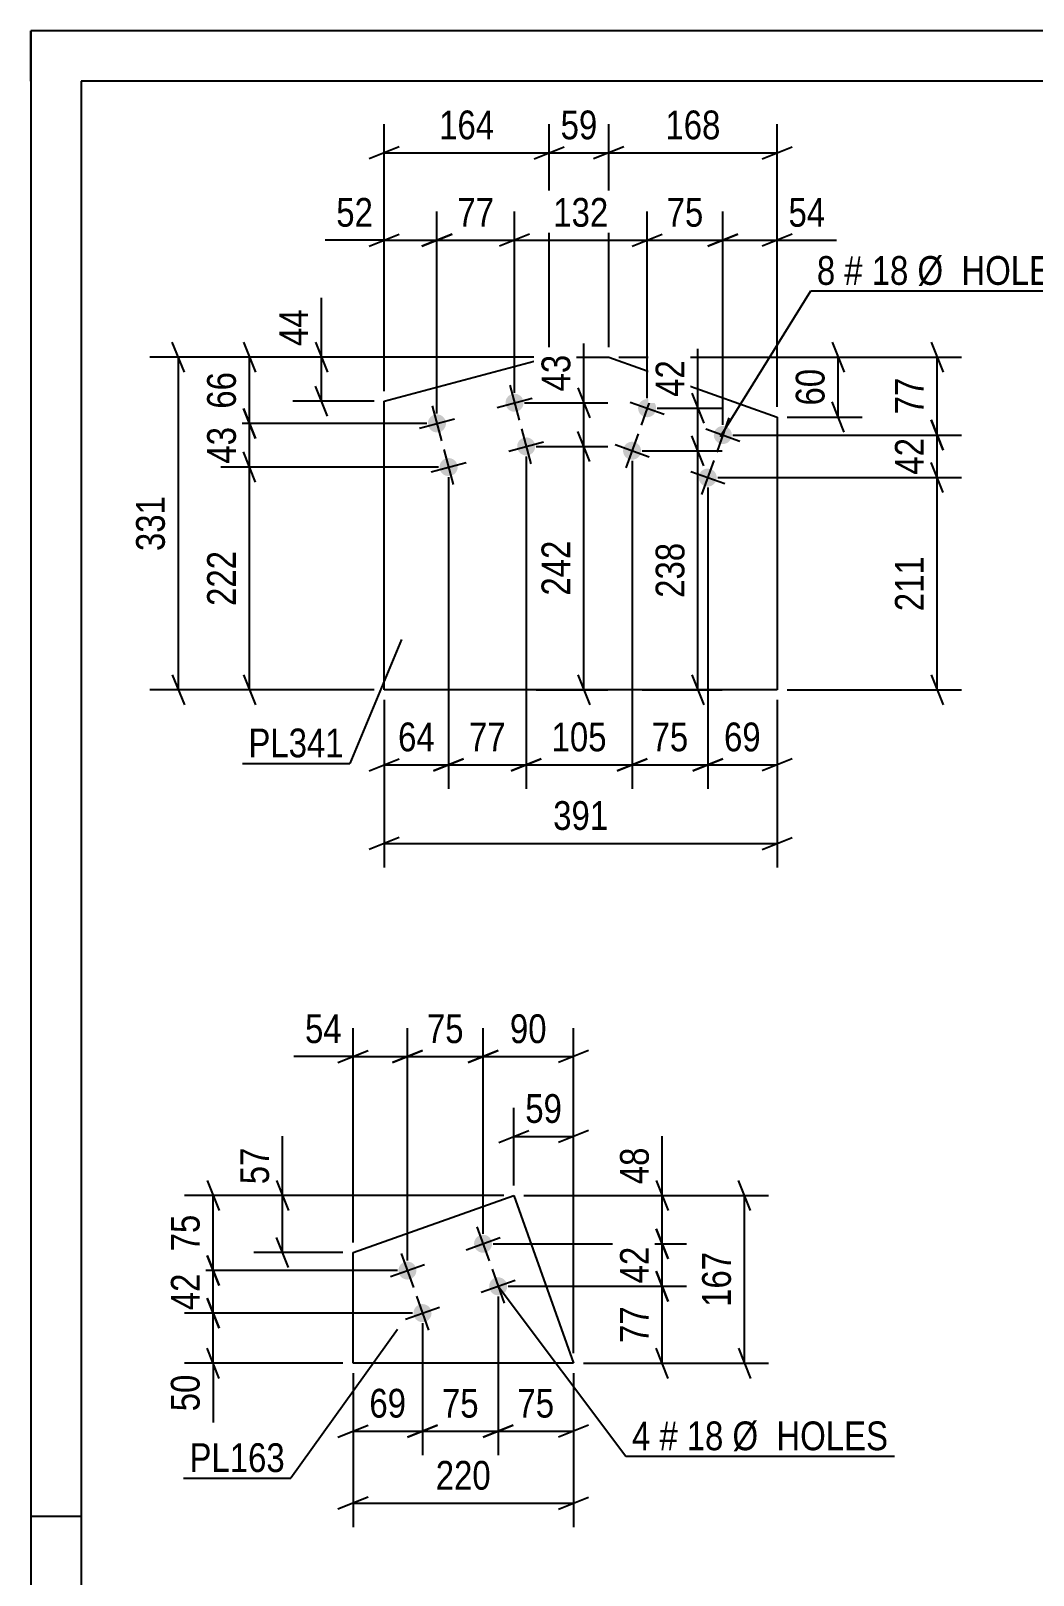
# Model space of a CAD drawing. Header units: millimetres. Extents: x 0 to 420, y 0 to 297.
# Drawn here: x 0 to 99.8, y 143.2 to 297 of the extents above; entities that cross this region are included whole.
import ezdxf

# ---------------------------------------------------------------- set-up
doc = ezdxf.new("R2010")
doc.units = ezdxf.units.MM
doc.styles.add('Arial Narrow', font='ARIALN.TTF', dxfattribs={"height": 0.2})

# ---------------------------------------------------------------- blocks, each defined once
blk = doc.blocks.new('Unknown-122571602-1115')
at = {"color": 5, "linetype": 'Continuous'}
for p, q in [((420, 297), (0, 297)), ((0, 297), (0, 0)), ((0, 292), (0, 297)), ((415, 292), (5, 292)), ((5, 292), (5, 5)), ((5, 149), (0, 149))]:
    blk.add_line(p, q, dxfattribs=at)
blk = doc.blocks.new('Part-122571602-1391 - 1375')
at = {"color": 2, "linetype": 'Continuous'}
for p, q in [((32.09, 175.29), (48.12, 180.98)), ((48.12, 180.98), (54.05, 164.26)), ((32.09, 164.26), (32.09, 175.29)), ((54.05, 164.26), (32.09, 164.26))]:
    blk.add_line(p, q, dxfattribs=at)
blk = doc.blocks.new('Bolt-122571602-1396 - 1375')
at = {"linetype": 'Continuous'}
for points in [[(45.89, 176.47, -1), (44.2, 175.87, -1)], [(38.35, 173.8, -1), (36.66, 173.2, -1)], [(47.4, 172.23, -1), (45.7, 171.63, -1)], [(39.86, 169.56, -1), (38.16, 168.96, -1)]]:
    blk.add_hatch(color=1, dxfattribs=at).paths.add_polyline_path(points)
at = {"color": 1, "linetype": 'Continuous'}
for p, q in [((44.44, 177.87), (45.65, 174.48)), ((43.35, 175.57), (46.74, 176.78)), ((35.81, 172.9), (39.2, 174.1)), ((36.9, 175.2), (38.11, 171.8)), ((44.85, 171.33), (48.25, 172.53)), ((45.95, 173.63), (47.15, 170.24)), ((38.41, 170.95), (39.61, 167.56)), ((37.31, 168.66), (40.71, 169.86))]:
    blk.add_line(p, q, dxfattribs=at)
blk = doc.blocks.new('Part-122571602-12579 - 12578')
at = {"color": 2, "linetype": 'Continuous'}
for p, q in [((35.2, 260.12), (51.63, 264.49)), ((51.63, 264.49), (57.56, 264.49)), ((57.56, 264.49), (74.34, 258.53)), ((35.2, 231.36), (35.2, 260.12)), ((74.34, 258.53), (74.34, 231.36)), ((74.34, 231.36), (35.2, 231.36))]:
    blk.add_line(p, q, dxfattribs=at)
blk = doc.blocks.new('Bolt-122571602-12580 - 12578')
at = {"linetype": 'Continuous'}
for points in [[(62.24, 259.11, -1), (60.54, 259.72, -1)], [(69.78, 256.44, -1), (68.08, 257.04, -1)], [(60.73, 254.87, -1), (59.04, 255.47, -1)], [(68.27, 252.2, -1), (66.58, 252.8, -1)]]:
    blk.add_hatch(color=1, dxfattribs=at).paths.add_polyline_path(points)
at = {"color": 1, "linetype": 'Continuous'}
for p, q in [((59.69, 260.02), (63.09, 258.81)), ((61.99, 261.11), (60.79, 257.72)), ((67.23, 257.34), (70.63, 256.14)), ((69.53, 258.44), (68.33, 255.04)), ((58.19, 255.78), (61.58, 254.57)), ((60.49, 256.87), (59.28, 253.48)), ((68.03, 254.2), (66.82, 250.8)), ((65.73, 253.1), (69.12, 251.9))]:
    blk.add_line(p, q, dxfattribs=at)
blk = doc.blocks.new('Bolt-122571602-12581 - 12578')
at = {"linetype": 'Continuous'}
for points in [[(49.05, 260.18, -1), (47.31, 259.72, -1)], [(41.32, 258.13, -1), (39.58, 257.66, -1)], [(50.21, 255.83, -1), (48.47, 255.37, -1)], [(42.48, 253.78, -1), (40.74, 253.31, -1)]]:
    blk.add_hatch(color=1, dxfattribs=at).paths.add_polyline_path(points)
at = {"color": 1, "linetype": 'Continuous'}
for p, q in [((47.72, 261.69), (48.64, 258.21)), ((46.44, 259.49), (49.92, 260.41)), ((39.99, 259.63), (40.91, 256.15)), ((38.71, 257.43), (42.19, 258.36)), ((48.88, 257.34), (49.8, 253.86)), ((47.6, 255.14), (51.08, 256.06)), ((39.87, 253.08), (43.35, 254.01)), ((41.14, 255.29), (42.07, 251.81))]:
    blk.add_line(p, q, dxfattribs=at)
blk = doc.blocks.new('StraightDimension-122571602-1427 - 1375')
at = {"color": 7, "linetype": 'Continuous'}
for p, q in [((71.68, 179.48), (70.48, 182.48)), ((49.12, 180.98), (73.48, 180.98)), ((71.08, 164.26), (71.08, 180.98)), ((70.48, 165.76), (71.68, 162.76)), ((55.05, 164.26), (73.48, 164.26))]:
    blk.add_line(p, q, dxfattribs=at)
at = {"color": 0}
blk.add_wipeout([(70.33, 175.96), (66.13, 175.96), (66.13, 169.28), (70.33, 169.28)], dxfattribs=at)
at = {"color": 3, "style": 'Arial Narrow'}
blk.add_text('167', height=2.863, rotation=90.0002, dxfattribs=at).set_placement((69.73, 169.88))
blk = doc.blocks.new('StraightDimension-122571602-1407 - 1375')
at = {"color": 7, "linetype": 'Continuous'}
for p, q in [((32.09, 163.26), (32.09, 147.92)), ((54.05, 163.26), (54.05, 147.92)), ((33.59, 150.92), (30.59, 149.72)), ((52.55, 149.72), (55.55, 150.92)), ((32.09, 150.32), (54.05, 150.32))]:
    blk.add_line(p, q, dxfattribs=at)
at = {"color": 0}
blk.add_wipeout([(46.41, 151.07), (46.41, 155.27), (39.73, 155.27), (39.73, 151.07)], dxfattribs=at)
at = {"color": 3, "style": 'Arial Narrow'}
blk.add_text('220', height=2.863, dxfattribs=at).set_placement((40.33, 151.67))
blk = doc.blocks.new('StraightDimension-122571602-1412 - 1375')
at = {"color": 7, "linetype": 'Continuous'}
for p, q in [((24.47, 182.48), (25.67, 179.48)), ((47.12, 180.98), (22.22, 180.98)), ((25.07, 175.29), (25.07, 180.98)), ((25.67, 173.79), (24.47, 176.79)), ((31.09, 175.29), (22.22, 175.29))]:
    blk.add_line(p, q, dxfattribs=at)
at = {"color": 0}
blk.add_wipeout([(24.32, 186.36), (20.12, 186.36), (20.12, 181.5), (24.32, 181.5)], dxfattribs=at)
at = {"color": 7, "linetype": 'Continuous'}
blk.add_line((25.07, 180.98), (25.07, 186.88), dxfattribs=at)
blk.add_line((25.07, 180.98), (25.07, 186.88), dxfattribs=at)
at = {"color": 3, "style": 'Arial Narrow'}
blk.add_text('57', height=2.863, rotation=90.0002, dxfattribs=at).set_placement((23.72, 182.1))
blk = doc.blocks.new('StraightDimension-122571602-1398 - 1375')
at = {"color": 7, "linetype": 'Continuous'}
for p, q in [((48.12, 181.98), (48.12, 189.71)), ((54.05, 165.26), (54.05, 189.71)), ((46.62, 186.26), (49.62, 187.46)), ((48.12, 186.86), (54.05, 186.86)), ((55.55, 187.46), (52.55, 186.26))]:
    blk.add_line(p, q, dxfattribs=at)
at = {"color": 0}
blk.add_wipeout([(53.51, 187.61), (53.51, 191.81), (48.65, 191.81), (48.65, 187.61)], dxfattribs=at)
at = {"color": 3, "style": 'Arial Narrow'}
blk.add_text('59', height=2.863, dxfattribs=at).set_placement((49.25, 188.21))
blk = doc.blocks.new('StraightDimension-122571602-1434 - 1375')
at = {"color": 7, "linetype": 'Continuous'}
for p, q in [((45.05, 177.17), (45.05, 197.66)), ((54.05, 165.26), (54.05, 197.66)), ((43.55, 194.21), (46.55, 195.41)), ((55.55, 195.41), (52.55, 194.21)), ((45.05, 194.81), (54.05, 194.81))]:
    blk.add_line(p, q, dxfattribs=at)
at = {"color": 0}
blk.add_wipeout([(51.97, 195.56), (51.97, 199.76), (47.12, 199.76), (47.12, 195.56)], dxfattribs=at)
at = {"color": 3, "style": 'Arial Narrow'}
blk.add_text('90', height=2.863, dxfattribs=at).set_placement((47.72, 196.16))
blk = doc.blocks.new('StraightDimension-122571602-1435 - 1375')
at = {"color": 7, "linetype": 'Continuous'}
for p, q in [((37.51, 174.5), (37.51, 197.66)), ((45.05, 177.17), (45.05, 197.66)), ((36.01, 194.21), (39.01, 195.41)), ((46.55, 195.41), (43.55, 194.21)), ((37.51, 194.81), (45.05, 194.81))]:
    blk.add_line(p, q, dxfattribs=at)
at = {"color": 0}
blk.add_wipeout([(43.7, 195.56), (43.7, 199.76), (38.85, 199.76), (38.85, 195.56)], dxfattribs=at)
at = {"color": 3, "style": 'Arial Narrow'}
blk.add_text('75', height=2.863, dxfattribs=at).set_placement((39.45, 196.16))
blk = doc.blocks.new('StraightDimension-122571602-1436 - 1375')
at = {"color": 7, "linetype": 'Continuous'}
for p, q in [((32.09, 176.29), (32.09, 197.66)), ((37.51, 174.5), (37.51, 197.66)), ((30.59, 194.21), (33.59, 195.41)), ((39.01, 195.41), (36.01, 194.21)), ((32.09, 194.81), (37.51, 194.81))]:
    blk.add_line(p, q, dxfattribs=at)
at = {"color": 0}
blk.add_wipeout([(31.57, 195.56), (31.57, 199.76), (26.71, 199.76), (26.71, 195.56)], dxfattribs=at)
at = {"color": 7, "linetype": 'Continuous'}
blk.add_line((32.09, 194.81), (26.19, 194.81), dxfattribs=at)
blk.add_line((32.09, 194.81), (26.19, 194.81), dxfattribs=at)
at = {"color": 3, "style": 'Arial Narrow'}
blk.add_text('54', height=2.863, dxfattribs=at).set_placement((27.31, 196.16))
blk = doc.blocks.new('StraightDimension-122571602-1483 - 1375')
at = {"color": 7, "linetype": 'Continuous'}
for p, q in [((17.56, 182.48), (18.76, 179.48)), ((47.12, 180.98), (15.31, 180.98)), ((18.16, 173.5), (18.16, 180.98)), ((18.76, 172), (17.56, 175)), ((36.51, 173.5), (15.31, 173.5))]:
    blk.add_line(p, q, dxfattribs=at)
at = {"color": 0}
blk.add_wipeout([(17.41, 179.67), (13.21, 179.67), (13.21, 174.81), (17.41, 174.81)], dxfattribs=at)
at = {"color": 3, "style": 'Arial Narrow'}
blk.add_text('75', height=2.863, rotation=90.0002, dxfattribs=at).set_placement((16.81, 175.41))
blk = doc.blocks.new('StraightDimension-122571602-14455 - 1375')
at = {"color": 7, "linetype": 'Continuous'}
for p, q in [((62.3, 182.48), (63.5, 179.48)), ((49.12, 180.98), (65.3, 180.98)), ((62.9, 176.17), (62.9, 180.98)), ((63.5, 174.67), (62.3, 177.67)), ((46.05, 176.17), (65.3, 176.17))]:
    blk.add_line(p, q, dxfattribs=at)
at = {"color": 0}
blk.add_wipeout([(62.15, 186.36), (57.95, 186.36), (57.95, 181.5), (62.15, 181.5)], dxfattribs=at)
at = {"color": 7, "linetype": 'Continuous'}
blk.add_line((62.9, 180.98), (62.9, 186.88), dxfattribs=at)
blk.add_line((62.9, 180.98), (62.9, 186.88), dxfattribs=at)
at = {"color": 3, "style": 'Arial Narrow'}
blk.add_text('48', height=2.863, rotation=90.0002, dxfattribs=at).set_placement((61.55, 182.1))
blk = doc.blocks.new('StraightDimension-122571602-1484 - 1375')
at = {"color": 7, "linetype": 'Continuous'}
for p, q in [((17.56, 175), (18.76, 172)), ((36.51, 173.5), (15.31, 173.5)), ((18.16, 169.26), (18.16, 173.5)), ((38.01, 169.26), (15.31, 169.26)), ((18.76, 167.76), (17.56, 170.76))]:
    blk.add_line(p, q, dxfattribs=at)
at = {"color": 0}
blk.add_wipeout([(17.41, 173.81), (13.21, 173.81), (13.21, 168.95), (17.41, 168.95)], dxfattribs=at)
at = {"color": 3, "style": 'Arial Narrow'}
blk.add_text('42', height=2.863, rotation=90.0002, dxfattribs=at).set_placement((16.81, 169.55))
blk = doc.blocks.new('StraightDimension-122571602-1485 - 1375')
at = {"color": 7, "linetype": 'Continuous'}
for p, q in [((38.01, 169.26), (15.31, 169.26)), ((17.56, 170.76), (18.76, 167.76)), ((18.16, 164.26), (18.16, 169.26)), ((18.76, 162.76), (17.56, 165.76)), ((31.09, 164.26), (15.31, 164.26))]:
    blk.add_line(p, q, dxfattribs=at)
at = {"color": 0}
blk.add_wipeout([(17.41, 163.74), (13.21, 163.74), (13.21, 158.88), (17.41, 158.88)], dxfattribs=at)
at = {"color": 7, "linetype": 'Continuous'}
blk.add_line((18.16, 164.26), (18.16, 158.35), dxfattribs=at)
blk.add_line((18.16, 164.26), (18.16, 158.35), dxfattribs=at)
at = {"color": 3, "style": 'Arial Narrow'}
blk.add_text('50', height=2.863, rotation=90.0002, dxfattribs=at).set_placement((16.81, 159.48))
blk = doc.blocks.new('StraightDimension-122571602-14433 - 1375')
at = {"color": 7, "linetype": 'Continuous'}
for p, q in [((46.55, 170.93), (46.55, 155.1)), ((54.05, 163.26), (54.05, 155.1)), ((45.05, 156.9), (48.05, 158.1)), ((46.55, 157.5), (54.05, 157.5)), ((55.55, 158.1), (52.55, 156.9))]:
    blk.add_line(p, q, dxfattribs=at)
at = {"color": 0}
blk.add_wipeout([(52.73, 158.25), (52.73, 162.45), (47.87, 162.45), (47.87, 158.25)], dxfattribs=at)
at = {"color": 3, "style": 'Arial Narrow'}
blk.add_text('75', height=2.863, dxfattribs=at).set_placement((48.47, 158.85))
blk = doc.blocks.new('StraightDimension-122571602-14434 - 1375')
at = {"color": 7, "linetype": 'Continuous'}
for p, q in [((46.55, 170.93), (46.55, 155.1)), ((39.01, 168.26), (39.01, 155.1)), ((37.51, 156.9), (40.51, 158.1)), ((39.01, 157.5), (46.55, 157.5)), ((48.05, 158.1), (45.05, 156.9))]:
    blk.add_line(p, q, dxfattribs=at)
at = {"color": 0}
blk.add_wipeout([(45.21, 158.25), (45.21, 162.45), (40.35, 162.45), (40.35, 158.25)], dxfattribs=at)
at = {"color": 3, "style": 'Arial Narrow'}
blk.add_text('75', height=2.863, dxfattribs=at).set_placement((40.95, 158.85))
blk = doc.blocks.new('StraightDimension-122571602-14435 - 1375')
at = {"color": 7, "linetype": 'Continuous'}
for p, q in [((39.01, 168.26), (39.01, 155.1)), ((32.09, 163.26), (32.09, 155.1)), ((30.59, 156.9), (33.59, 158.1)), ((32.09, 157.5), (39.01, 157.5)), ((40.51, 158.1), (37.51, 156.9))]:
    blk.add_line(p, q, dxfattribs=at)
at = {"color": 0}
blk.add_wipeout([(37.98, 158.25), (37.98, 162.45), (33.12, 162.45), (33.12, 158.25)], dxfattribs=at)
at = {"color": 3, "style": 'Arial Narrow'}
blk.add_text('69', height=2.863, dxfattribs=at).set_placement((33.72, 158.85))
blk = doc.blocks.new('StraightDimension-122571602-14456 - 1375')
at = {"color": 7, "linetype": 'Continuous'}
for p, q in [((62.3, 177.67), (63.5, 174.67)), ((46.05, 176.17), (65.3, 176.17)), ((62.9, 171.93), (62.9, 176.17)), ((63.5, 170.43), (62.3, 173.43)), ((47.55, 171.93), (65.3, 171.93))]:
    blk.add_line(p, q, dxfattribs=at)
at = {"color": 0}
blk.add_wipeout([(62.15, 176.48), (57.95, 176.48), (57.95, 171.62), (62.15, 171.62)], dxfattribs=at)
at = {"color": 3, "style": 'Arial Narrow'}
blk.add_text('42', height=2.863, rotation=90.0002, dxfattribs=at).set_placement((61.55, 172.22))
blk = doc.blocks.new('StraightDimension-122571602-14457 - 1375')
at = {"color": 7, "linetype": 'Continuous'}
for p, q in [((62.3, 173.43), (63.5, 170.43)), ((47.55, 171.93), (65.3, 171.93)), ((62.9, 164.26), (62.9, 171.93)), ((63.5, 162.76), (62.3, 165.76)), ((55.05, 164.26), (65.3, 164.26))]:
    blk.add_line(p, q, dxfattribs=at)
at = {"color": 0}
blk.add_wipeout([(62.15, 170.52), (57.95, 170.52), (57.95, 165.67), (62.15, 165.67)], dxfattribs=at)
at = {"color": 3, "style": 'Arial Narrow'}
blk.add_text('77', height=2.863, rotation=90.0002, dxfattribs=at).set_placement((61.55, 166.27))
blk = doc.blocks.new('StraightDimension-122571602-12709 - 12578')
at = {"color": 7, "linetype": 'Continuous'}
for p, q in [((57.56, 265.49), (57.56, 287.7)), ((74.34, 259.53), (74.34, 287.7)), ((59.06, 285.45), (56.06, 284.25)), ((57.56, 284.85), (74.34, 284.85)), ((72.84, 284.25), (75.84, 285.45))]:
    blk.add_line(p, q, dxfattribs=at)
at = {"color": 0}
blk.add_wipeout([(69.29, 285.6), (69.29, 289.8), (62.61, 289.8), (62.61, 285.6)], dxfattribs=at)
at = {"color": 3, "style": 'Arial Narrow'}
blk.add_text('168', height=2.863, dxfattribs=at).set_placement((63.21, 286.2))
blk = doc.blocks.new('StraightDimension-122571602-12710 - 12578')
at = {"color": 7, "linetype": 'Continuous'}
for p, q in [((51.63, 265.49), (51.63, 287.7)), ((57.56, 265.49), (57.56, 287.7)), ((50.13, 284.25), (53.13, 285.45)), ((51.63, 284.85), (57.56, 284.85)), ((59.06, 285.45), (56.06, 284.25))]:
    blk.add_line(p, q, dxfattribs=at)
at = {"color": 0}
blk.add_wipeout([(57.02, 285.6), (57.02, 289.8), (52.17, 289.8), (52.17, 285.6)], dxfattribs=at)
at = {"color": 3, "style": 'Arial Narrow'}
blk.add_text('59', height=2.863, dxfattribs=at).set_placement((52.77, 286.2))
blk = doc.blocks.new('StraightDimension-122571602-12766 - 12578')
at = {"color": 7, "linetype": 'Continuous'}
for p, q in [((89.69, 258.24), (90.89, 255.24)), ((69.93, 256.74), (92.69, 256.74)), ((90.29, 252.5), (90.29, 256.74)), ((90.89, 251), (89.69, 254)), ((68.43, 252.5), (92.69, 252.5))]:
    blk.add_line(p, q, dxfattribs=at)
at = {"color": 0}
blk.add_wipeout([(89.54, 257.05), (85.34, 257.05), (85.34, 252.19), (89.54, 252.19)], dxfattribs=at)
at = {"color": 3, "style": 'Arial Narrow'}
blk.add_text('42', height=2.863, rotation=90.0002, dxfattribs=at).set_placement((88.94, 252.79))
blk = doc.blocks.new('StraightDimension-122571602-13683 - 12578')
at = {"color": 7, "linetype": 'Continuous'}
for p, q in [((41.61, 252.55), (41.61, 221.48)), ((35.2, 230.36), (35.2, 221.48)), ((33.7, 223.28), (36.7, 224.48)), ((35.2, 223.88), (41.61, 223.88)), ((43.11, 224.48), (40.11, 223.28))]:
    blk.add_line(p, q, dxfattribs=at)
at = {"color": 0}
blk.add_wipeout([(40.83, 224.63), (40.83, 228.83), (35.98, 228.83), (35.98, 224.63)], dxfattribs=at)
at = {"color": 3, "style": 'Arial Narrow'}
blk.add_text('64', height=2.863, dxfattribs=at).set_placement((36.58, 225.23))
blk = doc.blocks.new('StraightDimension-122571602-12711 - 12578')
at = {"color": 7, "linetype": 'Continuous'}
for p, q in [((35.2, 261.12), (35.2, 287.7)), ((51.63, 265.49), (51.63, 287.7)), ((36.7, 285.45), (33.7, 284.25)), ((35.2, 284.85), (51.63, 284.85)), ((50.13, 284.25), (53.13, 285.45))]:
    blk.add_line(p, q, dxfattribs=at)
at = {"color": 0}
blk.add_wipeout([(46.76, 285.6), (46.76, 289.8), (40.07, 289.8), (40.07, 285.6)], dxfattribs=at)
at = {"color": 3, "style": 'Arial Narrow'}
blk.add_text('164', height=2.863, dxfattribs=at).set_placement((40.67, 286.2))
blk = doc.blocks.new('StraightDimension-122571602-12717 - 12578')
at = {"color": 7, "linetype": 'Continuous'}
for p, q in [((35.2, 230.36), (35.2, 213.65)), ((74.34, 230.36), (74.34, 213.65)), ((36.7, 216.65), (33.7, 215.45)), ((35.2, 216.05), (74.34, 216.05)), ((72.84, 215.45), (75.84, 216.65))]:
    blk.add_line(p, q, dxfattribs=at)
at = {"color": 0}
blk.add_wipeout([(58.11, 216.8), (58.11, 221), (51.43, 221), (51.43, 216.8)], dxfattribs=at)
at = {"color": 3, "style": 'Arial Narrow'}
blk.add_text('391', height=2.863, dxfattribs=at).set_placement((52.03, 217.4))
blk = doc.blocks.new('StraightDimension-122571602-12785 - 12578')
at = {"color": 7, "linetype": 'Continuous'}
for p, q in [((21.17, 265.99), (22.37, 262.99)), ((50.63, 264.49), (18.92, 264.49)), ((21.77, 257.89), (21.77, 264.49)), ((22.37, 256.39), (21.17, 259.39)), ((39.45, 257.89), (18.92, 257.89))]:
    blk.add_line(p, q, dxfattribs=at)
at = {"color": 0}
blk.add_wipeout([(21.02, 263.62), (16.82, 263.62), (16.82, 258.76), (21.02, 258.76)], dxfattribs=at)
at = {"color": 3, "style": 'Arial Narrow'}
blk.add_text('66', height=2.863, rotation=90.0002, dxfattribs=at).set_placement((20.42, 259.36))
blk = doc.blocks.new('StraightDimension-122571602-12721 - 12578')
at = {"color": 7, "linetype": 'Continuous'}
for p, q in [((28.35, 265.99), (29.55, 262.99)), ((50.63, 264.49), (26.1, 264.49)), ((28.95, 260.12), (28.95, 264.49)), ((29.55, 258.62), (28.35, 261.62)), ((34.2, 260.12), (26.1, 260.12))]:
    blk.add_line(p, q, dxfattribs=at)
at = {"color": 0}
blk.add_wipeout([(28.2, 269.87), (24, 269.87), (24, 265.01), (28.2, 265.01)], dxfattribs=at)
at = {"color": 7, "linetype": 'Continuous'}
blk.add_line((28.95, 264.49), (28.95, 270.4), dxfattribs=at)
blk.add_line((28.95, 264.49), (28.95, 270.4), dxfattribs=at)
at = {"color": 3, "style": 'Arial Narrow'}
blk.add_text('44', height=2.863, rotation=90.0002, dxfattribs=at).set_placement((27.6, 265.61))
blk = doc.blocks.new('StraightDimension-122571602-12725 - 12578')
at = {"color": 7, "linetype": 'Continuous'}
for p, q in [((79.81, 265.99), (81.01, 262.99)), ((58.56, 264.49), (82.81, 264.49)), ((80.41, 258.53), (80.41, 264.49)), ((81.01, 257.03), (79.81, 260.03)), ((75.34, 258.53), (82.81, 258.53))]:
    blk.add_line(p, q, dxfattribs=at)
at = {"color": 0}
blk.add_wipeout([(79.66, 263.94), (75.46, 263.94), (75.46, 259.08), (79.66, 259.08)], dxfattribs=at)
at = {"color": 3, "style": 'Arial Narrow'}
blk.add_text('60', height=2.863, rotation=90.0002, dxfattribs=at).set_placement((79.06, 259.68))
blk = doc.blocks.new('StraightDimension-122571602-13717 - 12578')
at = {"color": 7, "linetype": 'Continuous'}
for p, q in [((55.68, 254.1), (54.48, 257.1)), ((50.34, 255.6), (57.48, 255.6)), ((55.08, 231.36), (55.08, 255.6)), ((54.48, 232.86), (55.68, 229.86)), ((50.34, 231.36), (57.48, 231.36))]:
    blk.add_line(p, q, dxfattribs=at)
at = {"color": 0}
blk.add_wipeout([(54.33, 246.82), (50.13, 246.82), (50.13, 240.14), (54.33, 240.14)], dxfattribs=at)
at = {"color": 3, "style": 'Arial Narrow'}
blk.add_text('242', height=2.863, rotation=90.0002, dxfattribs=at).set_placement((53.73, 240.74))
blk = doc.blocks.new('StraightDimension-122571602-12729 - 12578')
at = {"color": 7, "linetype": 'Continuous'}
for p, q in [((68.93, 257.74), (68.93, 278.99)), ((74.34, 259.53), (74.34, 278.99)), ((67.43, 275.54), (70.43, 276.74)), ((68.93, 276.14), (74.34, 276.14)), ((75.84, 276.74), (72.84, 275.54))]:
    blk.add_line(p, q, dxfattribs=at)
at = {"color": 0}
blk.add_wipeout([(79.72, 276.89), (79.72, 281.09), (74.87, 281.09), (74.87, 276.89)], dxfattribs=at)
at = {"color": 7, "linetype": 'Continuous'}
blk.add_line((74.34, 276.14), (80.25, 276.14), dxfattribs=at)
blk.add_line((74.34, 276.14), (80.25, 276.14), dxfattribs=at)
at = {"color": 3, "style": 'Arial Narrow'}
blk.add_text('54', height=2.863, dxfattribs=at).set_placement((75.47, 277.49))
blk = doc.blocks.new('StraightDimension-122571602-12730 - 12578')
at = {"color": 7, "linetype": 'Continuous'}
for p, q in [((61.39, 260.42), (61.39, 278.99)), ((68.93, 257.74), (68.93, 278.99)), ((59.89, 275.54), (62.89, 276.74)), ((61.39, 276.14), (68.93, 276.14)), ((70.43, 276.74), (67.43, 275.54))]:
    blk.add_line(p, q, dxfattribs=at)
at = {"color": 0}
blk.add_wipeout([(67.59, 276.89), (67.59, 281.09), (62.73, 281.09), (62.73, 276.89)], dxfattribs=at)
at = {"color": 3, "style": 'Arial Narrow'}
blk.add_text('75', height=2.863, dxfattribs=at).set_placement((63.33, 277.49))
blk = doc.blocks.new('StraightDimension-122571602-13679 - 12578')
at = {"color": 7, "linetype": 'Continuous'}
for p, q in [((67.43, 251.5), (67.43, 221.48)), ((74.34, 230.36), (74.34, 221.48)), ((65.93, 223.28), (68.93, 224.48)), ((67.43, 223.88), (74.34, 223.88)), ((75.84, 224.48), (72.84, 223.28))]:
    blk.add_line(p, q, dxfattribs=at)
at = {"color": 0}
blk.add_wipeout([(73.31, 224.63), (73.31, 228.83), (68.45, 228.83), (68.45, 224.63)], dxfattribs=at)
at = {"color": 3, "style": 'Arial Narrow'}
blk.add_text('69', height=2.863, dxfattribs=at).set_placement((69.05, 225.23))
blk = doc.blocks.new('StraightDimension-122571602-12731 - 12578')
at = {"color": 7, "linetype": 'Continuous'}
for p, q in [((48.18, 260.95), (48.18, 278.99)), ((61.39, 260.42), (61.39, 278.99)), ((49.68, 276.74), (46.68, 275.54)), ((48.18, 276.14), (61.39, 276.14)), ((59.89, 275.54), (62.89, 276.74))]:
    blk.add_line(p, q, dxfattribs=at)
at = {"color": 0}
blk.add_wipeout([(58.13, 276.89), (58.13, 281.09), (51.44, 281.09), (51.44, 276.89)], dxfattribs=at)
at = {"color": 3, "style": 'Arial Narrow'}
blk.add_text('132', height=2.863, dxfattribs=at).set_placement((52.04, 277.49))
blk = doc.blocks.new('StraightDimension-122571602-12732 - 12578')
at = {"color": 7, "linetype": 'Continuous'}
for p, q in [((40.45, 258.89), (40.45, 278.99)), ((48.18, 260.95), (48.18, 278.99)), ((38.95, 275.54), (41.95, 276.74)), ((40.45, 276.14), (48.18, 276.14)), ((49.68, 276.74), (46.68, 275.54))]:
    blk.add_line(p, q, dxfattribs=at)
at = {"color": 0}
blk.add_wipeout([(46.74, 276.89), (46.74, 281.09), (41.89, 281.09), (41.89, 276.89)], dxfattribs=at)
at = {"color": 3, "style": 'Arial Narrow'}
blk.add_text('77', height=2.863, dxfattribs=at).set_placement((42.49, 277.49))
blk = doc.blocks.new('StraightDimension-122571602-12733 - 12578')
at = {"color": 7, "linetype": 'Continuous'}
for p, q in [((35.2, 261.12), (35.2, 278.99)), ((40.45, 258.89), (40.45, 278.99)), ((33.7, 275.54), (36.7, 276.74)), ((35.2, 276.14), (40.45, 276.14)), ((41.95, 276.74), (38.95, 275.54))]:
    blk.add_line(p, q, dxfattribs=at)
at = {"color": 0}
blk.add_wipeout([(34.68, 276.89), (34.68, 281.09), (29.82, 281.09), (29.82, 276.89)], dxfattribs=at)
at = {"color": 7, "linetype": 'Continuous'}
blk.add_line((35.2, 276.14), (29.3, 276.14), dxfattribs=at)
blk.add_line((35.2, 276.14), (29.3, 276.14), dxfattribs=at)
at = {"color": 3, "style": 'Arial Narrow'}
blk.add_text('52', height=2.863, dxfattribs=at).set_placement((30.42, 277.49))
blk = doc.blocks.new('StraightDimension-122571602-12765 - 12578')
at = {"color": 7, "linetype": 'Continuous'}
for p, q in [((89.69, 265.99), (90.89, 262.99)), ((58.56, 264.49), (92.69, 264.49)), ((90.29, 256.74), (90.29, 264.49)), ((90.89, 255.24), (89.69, 258.24)), ((69.93, 256.74), (92.69, 256.74))]:
    blk.add_line(p, q, dxfattribs=at)
at = {"color": 0}
blk.add_wipeout([(89.54, 263.04), (85.34, 263.04), (85.34, 258.19), (89.54, 258.19)], dxfattribs=at)
at = {"color": 3, "style": 'Arial Narrow'}
blk.add_text('77', height=2.863, rotation=90.0002, dxfattribs=at).set_placement((88.94, 258.79))
blk = doc.blocks.new('StraightDimension-122571602-12767 - 12578')
at = {"color": 7, "linetype": 'Continuous'}
for p, q in [((90.89, 251), (89.69, 254)), ((68.43, 252.5), (92.69, 252.5)), ((90.29, 231.36), (90.29, 252.5)), ((89.69, 232.86), (90.89, 229.86)), ((75.34, 231.36), (92.69, 231.36))]:
    blk.add_line(p, q, dxfattribs=at)
at = {"color": 0}
blk.add_wipeout([(89.54, 245.27), (85.34, 245.27), (85.34, 238.59), (89.54, 238.59)], dxfattribs=at)
at = {"color": 3, "style": 'Arial Narrow'}
blk.add_text('211', height=2.863, rotation=90.0002, dxfattribs=at).set_placement((88.94, 239.19))
blk = doc.blocks.new('StraightDimension-122571602-12786 - 12578')
at = {"color": 7, "linetype": 'Continuous'}
for p, q in [((21.17, 259.39), (22.37, 256.39)), ((39.45, 257.89), (18.92, 257.89)), ((21.77, 253.55), (21.77, 257.89)), ((22.37, 252.05), (21.17, 255.05)), ((40.61, 253.55), (18.92, 253.55))]:
    blk.add_line(p, q, dxfattribs=at)
at = {"color": 0}
blk.add_wipeout([(21.02, 258.15), (16.82, 258.15), (16.82, 253.29), (21.02, 253.29)], dxfattribs=at)
at = {"color": 3, "style": 'Arial Narrow'}
blk.add_text('43', height=2.863, rotation=90.0002, dxfattribs=at).set_placement((20.42, 253.89))
blk = doc.blocks.new('StraightDimension-122571602-12787 - 12578')
at = {"color": 7, "linetype": 'Continuous'}
for p, q in [((22.37, 252.05), (21.17, 255.05)), ((40.61, 253.55), (18.92, 253.55)), ((21.77, 231.36), (21.77, 253.55)), ((21.17, 232.86), (22.37, 229.86)), ((34.2, 231.36), (18.92, 231.36))]:
    blk.add_line(p, q, dxfattribs=at)
at = {"color": 0}
blk.add_wipeout([(21.02, 245.79), (16.82, 245.79), (16.82, 239.11), (21.02, 239.11)], dxfattribs=at)
at = {"color": 3, "style": 'Arial Narrow'}
blk.add_text('222', height=2.863, rotation=90.0002, dxfattribs=at).set_placement((20.42, 239.71))
blk = doc.blocks.new('StraightDimension-122571602-12805 - 12578')
at = {"color": 7, "linetype": 'Continuous'}
for p, q in [((15.29, 262.99), (14.09, 265.99)), ((50.63, 264.49), (11.84, 264.49)), ((14.69, 231.36), (14.69, 264.49)), ((14.09, 232.86), (15.29, 229.86)), ((34.2, 231.36), (11.84, 231.36))]:
    blk.add_line(p, q, dxfattribs=at)
at = {"color": 0}
blk.add_wipeout([(13.94, 251.26), (9.74, 251.26), (9.74, 244.58), (13.94, 244.58)], dxfattribs=at)
at = {"color": 3, "style": 'Arial Narrow'}
blk.add_text('331', height=2.863, rotation=90.0002, dxfattribs=at).set_placement((13.34, 245.18))
blk = doc.blocks.new('StraightDimension-122571602-13680 - 12578')
at = {"color": 7, "linetype": 'Continuous'}
for p, q in [((59.89, 254.17), (59.89, 221.48)), ((67.43, 251.5), (67.43, 221.48)), ((58.39, 223.28), (61.39, 224.48)), ((59.89, 223.88), (67.43, 223.88)), ((68.93, 224.48), (65.93, 223.28))]:
    blk.add_line(p, q, dxfattribs=at)
at = {"color": 0}
blk.add_wipeout([(66.08, 224.63), (66.08, 228.83), (61.23, 228.83), (61.23, 224.63)], dxfattribs=at)
at = {"color": 3, "style": 'Arial Narrow'}
blk.add_text('75', height=2.863, dxfattribs=at).set_placement((61.83, 225.23))
blk = doc.blocks.new('StraightDimension-122571602-13681 - 12578')
at = {"color": 7, "linetype": 'Continuous'}
for p, q in [((49.34, 254.6), (49.34, 221.48)), ((59.89, 254.17), (59.89, 221.48)), ((47.84, 223.28), (50.84, 224.48)), ((49.34, 223.88), (59.89, 223.88)), ((61.39, 224.48), (58.39, 223.28))]:
    blk.add_line(p, q, dxfattribs=at)
at = {"color": 0}
blk.add_wipeout([(57.95, 224.63), (57.95, 228.83), (51.27, 228.83), (51.27, 224.63)], dxfattribs=at)
at = {"color": 3, "style": 'Arial Narrow'}
blk.add_text('105', height=2.863, dxfattribs=at).set_placement((51.87, 225.23))
blk = doc.blocks.new('StraightDimension-122571602-13682 - 12578')
at = {"color": 7, "linetype": 'Continuous'}
for p, q in [((49.34, 254.6), (49.34, 221.48)), ((41.61, 252.55), (41.61, 221.48)), ((40.11, 223.28), (43.11, 224.48)), ((41.61, 223.88), (49.34, 223.88)), ((50.84, 224.48), (47.84, 223.28))]:
    blk.add_line(p, q, dxfattribs=at)
at = {"color": 0}
blk.add_wipeout([(47.9, 224.63), (47.9, 228.83), (43.04, 228.83), (43.04, 224.63)], dxfattribs=at)
at = {"color": 3, "style": 'Arial Narrow'}
blk.add_text('77', height=2.863, dxfattribs=at).set_placement((43.64, 225.23))
blk = doc.blocks.new('StraightDimension-122571602-13716 - 12578')
at = {"color": 7, "linetype": 'Continuous'}
for p, q in [((54.48, 261.45), (55.68, 258.45)), ((49.18, 259.95), (57.48, 259.95)), ((55.08, 255.6), (55.08, 259.95)), ((55.68, 254.1), (54.48, 257.1)), ((50.34, 255.6), (57.48, 255.6))]:
    blk.add_line(p, q, dxfattribs=at)
at = {"color": 0}
blk.add_wipeout([(54.33, 265.33), (50.13, 265.33), (50.13, 260.48), (54.33, 260.48)], dxfattribs=at)
at = {"color": 7, "linetype": 'Continuous'}
blk.add_line((55.08, 259.95), (55.08, 265.86), dxfattribs=at)
blk.add_line((55.08, 259.95), (55.08, 265.86), dxfattribs=at)
at = {"color": 3, "style": 'Arial Narrow'}
blk.add_text('43', height=2.863, rotation=90.0002, dxfattribs=at).set_placement((53.73, 261.08))
blk = doc.blocks.new('StraightDimension-122571602-13737 - 12578')
at = {"color": 7, "linetype": 'Continuous'}
for p, q in [((65.85, 260.92), (67.05, 257.92)), ((62.39, 259.42), (68.85, 259.42)), ((66.45, 255.17), (66.45, 259.42)), ((67.05, 253.67), (65.85, 256.67)), ((60.89, 255.17), (68.85, 255.17))]:
    blk.add_line(p, q, dxfattribs=at)
at = {"color": 0}
blk.add_wipeout([(65.7, 264.8), (61.5, 264.8), (61.5, 259.94), (65.7, 259.94)], dxfattribs=at)
at = {"color": 7, "linetype": 'Continuous'}
blk.add_line((66.45, 259.42), (66.45, 265.32), dxfattribs=at)
blk.add_line((66.45, 259.42), (66.45, 265.32), dxfattribs=at)
at = {"color": 3, "style": 'Arial Narrow'}
blk.add_text('42', height=2.863, rotation=90.0002, dxfattribs=at).set_placement((65.1, 260.54))
blk = doc.blocks.new('StraightDimension-122571602-13738 - 12578')
at = {"color": 7, "linetype": 'Continuous'}
for p, q in [((67.05, 253.67), (65.85, 256.67)), ((60.89, 255.17), (68.85, 255.17)), ((66.45, 231.36), (66.45, 255.17)), ((65.85, 232.86), (67.05, 229.86)), ((60.89, 231.36), (68.85, 231.36))]:
    blk.add_line(p, q, dxfattribs=at)
at = {"color": 0}
blk.add_wipeout([(65.7, 246.61), (61.5, 246.61), (61.5, 239.92), (65.7, 239.92)], dxfattribs=at)
at = {"color": 3, "style": 'Arial Narrow'}
blk.add_text('238', height=2.863, rotation=90.0002, dxfattribs=at).set_placement((65.1, 240.52))
blk = doc.blocks.new('Mark-122571602-1387 - 1375')
at = {"color": 0}
blk.add_wipeout([(25.31, 153.43), (25.31, 156.43), (15.8, 156.43), (15.8, 153.43)], dxfattribs=at)
blk.add_wipeout([(25.31, 153.43), (25.31, 156.43), (15.8, 156.43), (15.8, 153.43)], dxfattribs=at)
at = {"color": 30, "linetype": 'Continuous'}
for p in [(36.51, 167.63), (15.2, 152.83)]:
    blk.add_line(p, (25.91, 152.83), dxfattribs=at)
at = {"color": 3, "style": 'Arial Narrow'}
blk.add_text('PL163', height=2.863, dxfattribs=at).set_placement((15.8, 153.43))
blk = doc.blocks.new('Mark-122571602-1392 - 1375')
at = {"color": 0}
for points in [[(61.71, 155.6), (61.71, 158.6), (59.88, 158.6), (59.88, 155.6)], [(64.43, 155.6), (64.43, 158.6), (62.61, 158.6), (62.61, 155.6)], [(68.99, 155.6), (68.99, 158.6), (65.33, 158.6), (65.33, 155.6)], [(85.42, 155.6), (85.42, 158.6), (69.89, 158.6), (69.89, 155.6)]]:
    blk.add_wipeout(points, dxfattribs=at)
for points in [[(61.71, 155.6), (61.71, 158.6), (59.88, 158.6), (59.88, 155.6)], [(64.43, 155.6), (64.43, 158.6), (62.61, 158.6), (62.61, 155.6)], [(68.99, 155.6), (68.99, 158.6), (65.33, 158.6), (65.33, 155.6)], [(85.42, 155.6), (85.42, 158.6), (69.89, 158.6), (69.89, 155.6)]]:
    blk.add_wipeout(points, dxfattribs=at)
at = {"color": 7, "linetype": 'Continuous'}
for p, q in [((46.55, 171.93), (59.28, 155)), ((59.28, 155), (86.02, 155))]:
    blk.add_line(p, q, dxfattribs=at)
at = {"color": 3, "style": 'Arial Narrow'}
for s, height, p in [('4', 2.86, (59.88, 155.6)), ('18', 2.863, (65.33, 155.6)), ('Ø  HOLES', 2.863, (69.89, 155.6)), ('#', 2.86, (62.61, 155.6))]:
    blk.add_text(s, height=height, dxfattribs=at).set_placement(p)
blk = doc.blocks.new('MarkSet-122571602-13539 - 12578')
at = {"color": 0}
for points in [[(80.13, 271.7), (80.13, 274.7), (78.3, 274.7), (78.3, 271.7)], [(82.86, 271.7), (82.86, 274.7), (81.03, 274.7), (81.03, 271.7)], [(87.42, 271.7), (87.42, 274.7), (83.76, 274.7), (83.76, 271.7)], [(103.84, 271.7), (103.84, 274.7), (88.32, 274.7), (88.32, 271.7)]]:
    blk.add_wipeout(points, dxfattribs=at)
for points in [[(80.13, 271.7), (80.13, 274.7), (78.3, 274.7), (78.3, 271.7)], [(82.86, 271.7), (82.86, 274.7), (81.03, 274.7), (81.03, 271.7)], [(87.42, 271.7), (87.42, 274.7), (83.76, 274.7), (83.76, 271.7)], [(103.84, 271.7), (103.84, 274.7), (88.32, 274.7), (88.32, 271.7)]]:
    blk.add_wipeout(points, dxfattribs=at)
at = {"color": 7, "linetype": 'Continuous'}
for p, q in [((68.7, 256.59), (77.7, 271.1)), ((77.7, 271.1), (104.44, 271.1))]:
    blk.add_line(p, q, dxfattribs=at)
at = {"color": 3, "style": 'Arial Narrow'}
for s, height, p in [('8', 2.86, (78.3, 271.7)), ('#', 2.86, (81.03, 271.7)), ('18', 2.863, (83.76, 271.7)), ('Ø  HOLES', 2.863, (88.32, 271.7))]:
    blk.add_text(s, height=height, dxfattribs=at).set_placement(p)
blk = doc.blocks.new('Mark-122571602-12819 - 12578')
at = {"color": 0}
blk.add_wipeout([(31.17, 224.63), (31.17, 227.63), (21.67, 227.63), (21.67, 224.63)], dxfattribs=at)
blk.add_wipeout([(31.17, 224.63), (31.17, 227.63), (21.67, 227.63), (21.67, 224.63)], dxfattribs=at)
at = {"color": 30, "linetype": 'Continuous'}
for p in [(36.93, 236.37), (21.07, 224.03)]:
    blk.add_line(p, (31.77, 224.03), dxfattribs=at)
at = {"color": 3, "style": 'Arial Narrow'}
blk.add_text('PL341', height=2.863, dxfattribs=at).set_placement((21.67, 224.63))

msp = doc.modelspace()

# ---------------------------------------------------------------- block references
for name in ['Unknown-122571602-1115', 'Part-122571602-12579 - 12578', 'Bolt-122571602-12581 - 12578', 'Bolt-122571602-12580 - 12578', 'Part-122571602-1391 - 1375', 'Bolt-122571602-1396 - 1375']:
    msp.add_blockref(name, (0, 0))

# ---------------------------------------------------------------- next in the draw order: block references
for name in ['StraightDimension-122571602-12709 - 12578', 'StraightDimension-122571602-12766 - 12578', 'StraightDimension-122571602-13683 - 12578', 'StraightDimension-122571602-1412 - 1375', 'StraightDimension-122571602-1427 - 1375']:
    msp.add_blockref(name, (0, 0))

# ---------------------------------------------------------------- next in the draw order: block references
for name in ['StraightDimension-122571602-12710 - 12578', 'StraightDimension-122571602-12717 - 12578', 'StraightDimension-122571602-1398 - 1375', 'StraightDimension-122571602-1407 - 1375']:
    msp.add_blockref(name, (0, 0))

# ---------------------------------------------------------------- next in the draw order: block references
for name in ['StraightDimension-122571602-12711 - 12578', 'StraightDimension-122571602-12725 - 12578', 'StraightDimension-122571602-13679 - 12578', 'StraightDimension-122571602-1434 - 1375']:
    msp.add_blockref(name, (0, 0))

# ---------------------------------------------------------------- next in the draw order: block references
for name in ['StraightDimension-122571602-12729 - 12578', 'StraightDimension-122571602-12785 - 12578', 'StraightDimension-122571602-12767 - 12578', 'StraightDimension-122571602-1435 - 1375', 'StraightDimension-122571602-14433 - 1375']:
    msp.add_blockref(name, (0, 0))

# ---------------------------------------------------------------- next in the draw order: block references
for name in ['StraightDimension-122571602-12730 - 12578', 'StraightDimension-122571602-12721 - 12578', 'StraightDimension-122571602-13717 - 12578', 'StraightDimension-122571602-13680 - 12578', 'StraightDimension-122571602-1436 - 1375']:
    msp.add_blockref(name, (0, 0))

# ---------------------------------------------------------------- next in the draw order: block references
for name in ['StraightDimension-122571602-12731 - 12578', 'StraightDimension-122571602-1483 - 1375']:
    msp.add_blockref(name, (0, 0))

# ---------------------------------------------------------------- next in the draw order: block references
for name in ['StraightDimension-122571602-12732 - 12578', 'StraightDimension-122571602-12765 - 12578', 'StraightDimension-122571602-14455 - 1375', 'StraightDimension-122571602-1484 - 1375']:
    msp.add_blockref(name, (0, 0))

# ---------------------------------------------------------------- next in the draw order: block references
for name in ['StraightDimension-122571602-12733 - 12578', 'StraightDimension-122571602-1485 - 1375']:
    msp.add_blockref(name, (0, 0))

# ---------------------------------------------------------------- next in the draw order: block references
for name in ['StraightDimension-122571602-12786 - 12578', 'StraightDimension-122571602-14434 - 1375']:
    msp.add_blockref(name, (0, 0))

# ---------------------------------------------------------------- next in the draw order: block references
for name in ['StraightDimension-122571602-12787 - 12578', 'StraightDimension-122571602-14456 - 1375', 'StraightDimension-122571602-14435 - 1375']:
    msp.add_blockref(name, (0, 0))

# ---------------------------------------------------------------- next in the draw order: block references
for name in ['StraightDimension-122571602-12805 - 12578', 'StraightDimension-122571602-14457 - 1375', 'Mark-122571602-1387 - 1375']:
    msp.add_blockref(name, (0, 0))

# ---------------------------------------------------------------- next in the draw order: block references
for name in ['StraightDimension-122571602-13681 - 12578', 'Mark-122571602-12819 - 12578', 'Mark-122571602-1392 - 1375']:
    msp.add_blockref(name, (0, 0))

# ---------------------------------------------------------------- next in the draw order: block references
for name in ['StraightDimension-122571602-13737 - 12578', 'StraightDimension-122571602-13682 - 12578']:
    msp.add_blockref(name, (0, 0))

# ---------------------------------------------------------------- next in the draw order: block references
for name in ['StraightDimension-122571602-13716 - 12578', 'StraightDimension-122571602-13738 - 12578']:
    msp.add_blockref(name, (0, 0))

# ---------------------------------------------------------------- next in the draw order: block references
msp.add_blockref('MarkSet-122571602-13539 - 12578', (0, 0))

doc.saveas('drawing.dxf')
